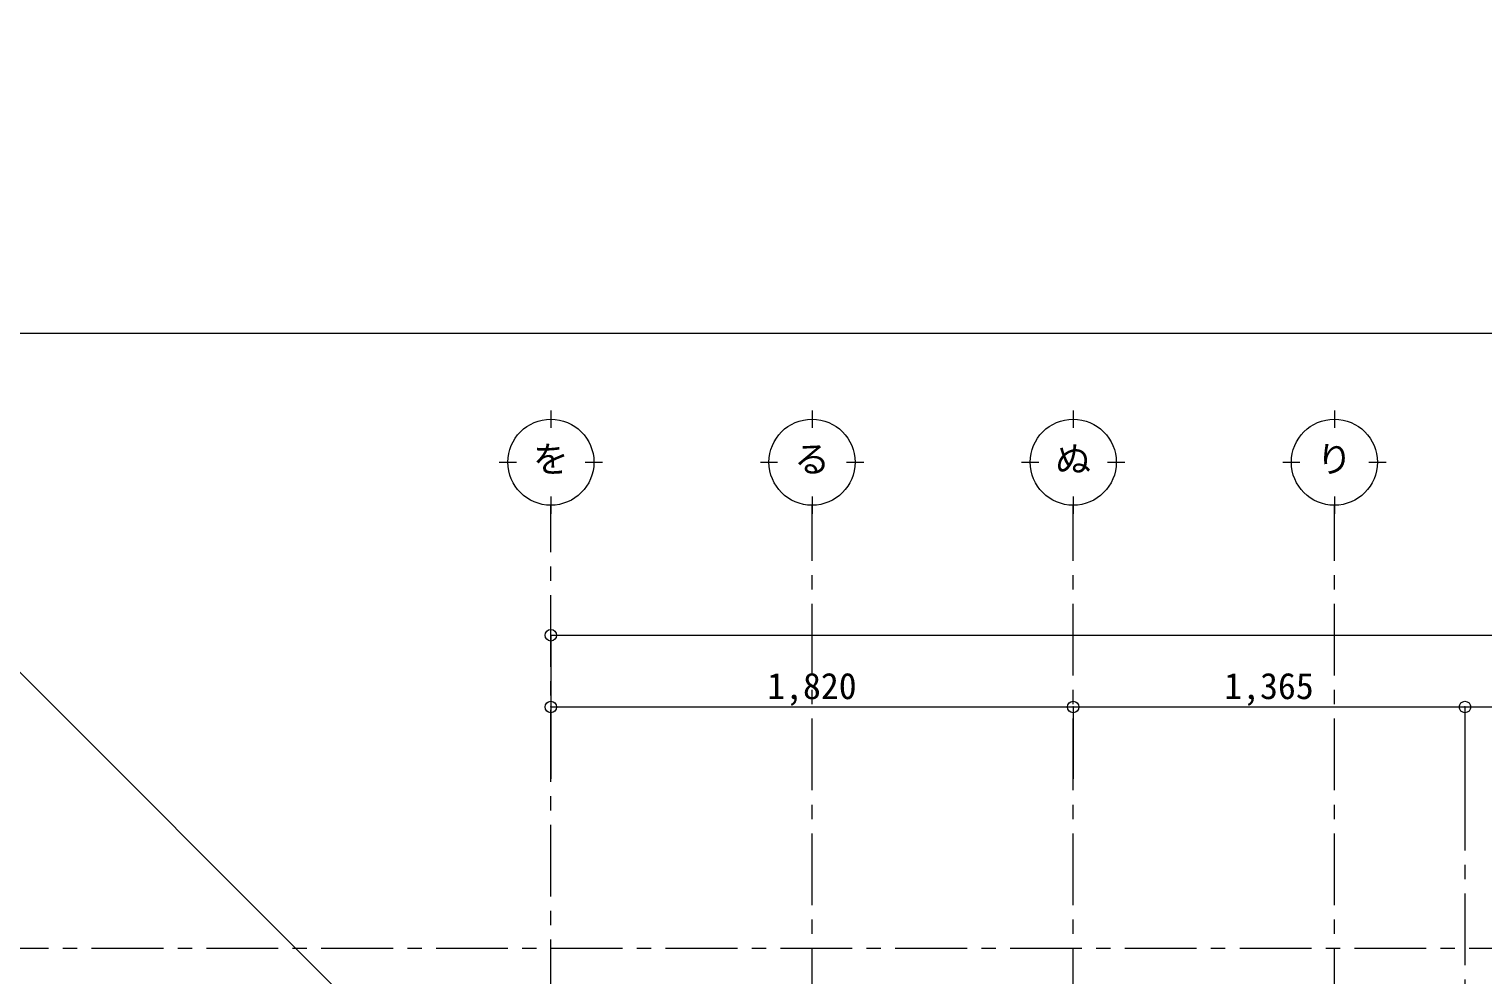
# Model space of a CAD drawing. Units: millimetres at full size, sheet at 1:50. Extents: x -16792 to 54909, y -26252 to 25759.
# Drawn here: x -6246 to -1180, y 21579 to 24876 of the extents above; entities that cross this region are included whole.
import ezdxf
from ezdxf.enums import TextEntityAlignment as Align

# ---------------------------------------------------------------- set-up
doc = ezdxf.new("R2010")
doc.units = ezdxf.units.MM
doc.header["$LTSCALE"] = 50
doc.header["$PDMODE"] = 32
doc.header["$PDSIZE"] = 40
doc.linetypes.add('CHAIN1', pattern=[8, 5, -1, 1, -1])
for name, color, linetype, lineweight in [('3-1_通り芯・通り番号', 7, 'Continuous', 13), ('3-A_文字', 7, 'Continuous', 13), ('3-F_寸法・方位', 7, 'Continuous', 13), ('F-F_図面枠（共通）', 7, 'Continuous', 13)]:
    doc.layers.add(name, color=color, linetype=linetype, lineweight=lineweight)
doc.styles.add('ＭＳ ゴシック', font='')
doc.styles.get('ＭＳ ゴシック').set_extended_font_data('MS Gothic')

msp = doc.modelspace()

# ---------------------------------------------------------------- linework, layer by layer
at = {"layer": '3-1_通り芯・通り番号'}
for p, q in [((-4427.95, 23546.06), (-4427.95, 23486.06)), ((-3517.95, 23546.06), (-3517.95, 23486.06)), ((-2607.95, 23546.06), (-2607.95, 23486.06)), ((-1697.95, 23546.06), (-1697.95, 23486.06)), ((-4607.95, 23366.06), (-4547.95, 23366.06)), ((-4307.95, 23366.06), (-4247.95, 23366.06)), ((-3697.95, 23366.06), (-3637.95, 23366.06)), ((-3397.95, 23366.06), (-3337.95, 23366.06)), ((-2787.95, 23366.06), (-2727.95, 23366.06)), ((-2487.95, 23366.06), (-2427.95, 23366.06)), ((-1877.95, 23366.06), (-1817.95, 23366.06)), ((-1577.95, 23366.06), (-1517.95, 23366.06)), ((-4427.95, 23246.06), (-4427.95, 23186.06)), ((-3517.95, 23246.06), (-3517.95, 23186.06)), ((-2607.95, 23246.06), (-2607.95, 23186.06)), ((-1697.95, 23246.06), (-1697.95, 23186.06))]:
    msp.add_line(p, q, dxfattribs=at)
at = {"layer": '3-1_通り芯・通り番号', "color": 1, "linetype": 'CHAIN1', "lineweight": 9}
for p, q in [((-4427.95, 11452.55), (-4427.95, 23216.06)), ((-3517.95, 11422.55), (-3517.95, 23216.06)), ((-2607.95, 11422.55), (-2607.95, 23216.06)), ((-1697.95, 11422.55), (-1697.95, 23216.06)), ((-1242.95, 22262.96), (-1242.95, 18702.55)), ((-7227.95, 21672.54), (5079.08, 21672.55))]:
    msp.add_line(p, q, dxfattribs=at)
at = {"layer": '3-1_通り芯・通り番号'}
for centre in [(-4427.95, 23366.06), (-3517.95, 23366.06), (-2607.95, 23366.06), (-1697.95, 23366.06)]:
    msp.add_circle(centre, 150, dxfattribs=at)
at = {"layer": '3-F_寸法・方位'}
for p, q in [((-4427.95, 22762.96), (5582.05, 22762.96)), ((-4427.95, 22762.96), (-4427.95, 22512.96)), ((-4427.95, 22512.96), (-2607.95, 22512.96)), ((-4427.95, 22512.96), (-4427.95, 22262.96)), ((-2607.95, 22512.96), (-2607.95, 22262.96)), ((-2607.95, 22512.96), (-1242.95, 22512.96)), ((-1242.95, 22512.96), (-1242.95, 22262.96)), ((-1242.95, 22512.96), (-332.95, 22512.96))]:
    msp.add_line(p, q, dxfattribs=at)
for p in [(-4427.95, 22762.96), (-4427.95, 22512.96), (-2607.95, 22512.96), (-1242.95, 22512.96)]:
    msp.add_point(p, dxfattribs=at)
at = {"layer": 'F-F_図面枠（共通）'}
for p, q in [((-8520.13, 24875.55), (6967.02, 9388.39)), ((-8505.74, 23815.61), (11294.26, 23815.61))]:
    msp.add_line(p, q, dxfattribs=at)

# ---------------------------------------------------------------- texts
at = {"layer": '3-A_文字', "style": 'ＭＳ ゴシック'}
for s, p in [('を', (-4490.45, 23303.56)), ('る', (-3580.45, 23303.56)), ('ぬ', (-2670.45, 23303.56)), ('り', (-1760.45, 23303.56))]:
    msp.add_text(s, height=91.64, dxfattribs=at).set_placement(p, align=Align.BOTTOM_LEFT)
at = {"layer": '3-F_寸法・方位', "style": 'ＭＳ ゴシック'}
for s, p in [('1,820', (-3674.2, 22512.96)), ('1,365', (-2081.7, 22512.96))]:
    msp.add_text(s, height=91.64, dxfattribs=at).set_placement(p, align=Align.BOTTOM_LEFT)

doc.saveas('drawing.dxf')
